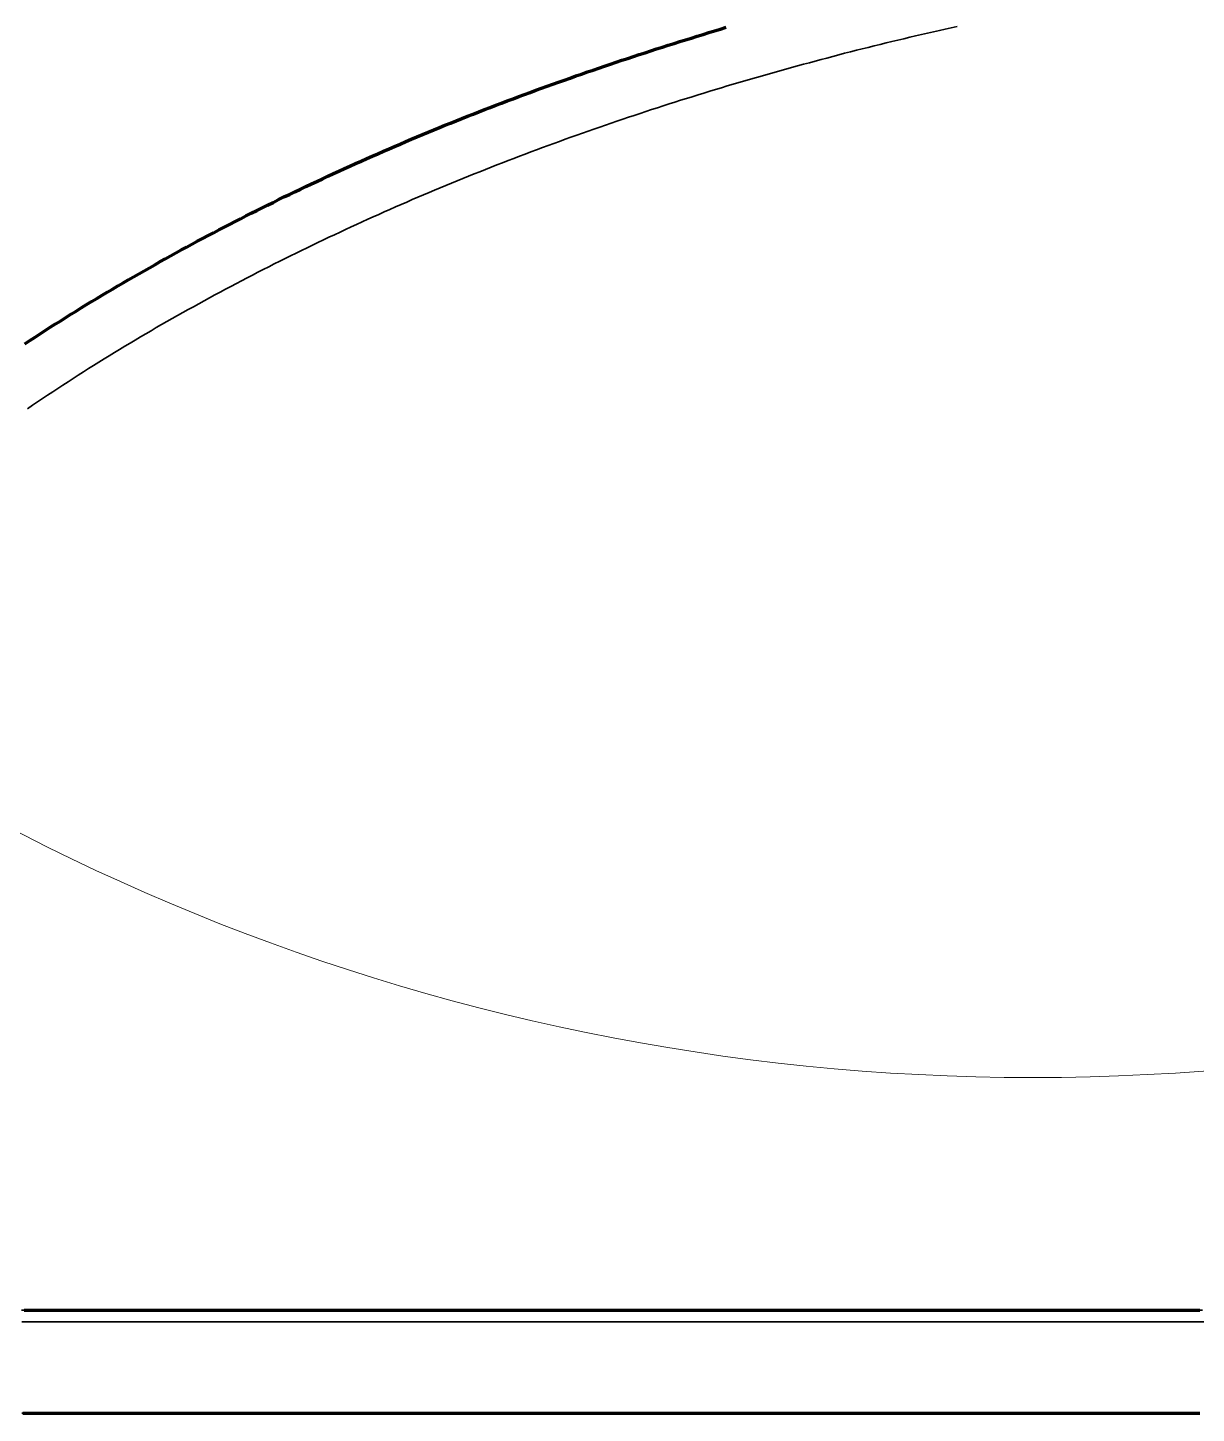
# Model space of a CAD drawing. Header units: millimetres. Extents: x 0 to 2382, y 0 to 420.
# Drawn here: x 280.6 to 290.31, y 315.59 to 327.1 of the extents above; entities that cross this region are included whole.
import ezdxf

# ---------------------------------------------------------------- set-up
doc = ezdxf.new("R2010")
doc.units = ezdxf.units.MM
doc.linetypes.add('IRAM-E-TRAZOS', pattern=[5, 4, -1])
for name, color, linetype, lineweight in [('01-VISIBLE', 7, 'CONTINUOUS', 70), ('02-OCULTA', 4, 'IRAM-E-TRAZOS', 35), ('08-FINA', 5, 'CONTINUOUS', 18)]:
    doc.layers.add(name, color=color, linetype=linetype, lineweight=lineweight)

msp = doc.modelspace()

# ---------------------------------------------------------------- linework, layer by layer
at = {"layer": '01-VISIBLE'}
for points in [[(280.577, 324.477), (280.62, 324.504), (280.662, 324.532), (280.704, 324.559), (280.747, 324.587), (280.789, 324.614), (280.832, 324.641), (280.875, 324.668), (280.917, 324.695), (280.96, 324.722), (281.003, 324.748), (281.046, 324.775), (281.089, 324.801), (281.132, 324.827), (281.176, 324.853), (281.219, 324.879), (281.262, 324.905), (281.306, 324.931), (281.349, 324.957), (281.393, 324.982), (281.436, 325.008), (281.48, 325.033), (281.524, 325.058), (281.568, 325.083), (281.612, 325.108), (281.656, 325.133), (281.7, 325.158), (281.744, 325.182), (281.788, 325.207), (281.832, 325.231), (281.876, 325.255), (281.921, 325.279), (281.965, 325.304), (282.01, 325.327), (282.054, 325.351), (282.099, 325.375), (282.144, 325.398), (282.188, 325.422), (282.233, 325.445), (282.278, 325.468), (282.323, 325.492), (282.368, 325.515), (282.413, 325.538), (282.458, 325.56), (282.503, 325.583), (282.548, 325.606), (282.593, 325.628), (282.639, 325.65), (282.684, 325.673), (282.729, 325.695), (282.775, 325.717), (282.82, 325.739), (282.866, 325.76), (282.912, 325.782), (282.957, 325.804), (283.003, 325.825), (283.049, 325.847), (283.095, 325.868), (283.14, 325.889), (283.186, 325.91), (283.232, 325.931), (283.278, 325.952), (283.324, 325.973), (283.37, 325.993), (283.417, 326.014), (283.463, 326.034), (283.509, 326.054), (283.555, 326.075), (283.602, 326.095), (283.648, 326.115), (283.694, 326.135), (283.741, 326.155), (283.787, 326.174), (283.834, 326.194), (283.88, 326.214), (283.927, 326.233), (283.974, 326.252), (284.02, 326.271), (284.067, 326.291), (284.114, 326.309), (284.161, 326.328), (284.208, 326.347), (284.255, 326.366), (284.302, 326.384), (284.349, 326.403), (284.396, 326.421), (284.443, 326.439), (284.49, 326.457), (284.537, 326.475), (284.584, 326.493), (284.632, 326.511), (284.679, 326.529), (284.726, 326.546), (284.774, 326.564), (284.821, 326.581), (284.869, 326.598), (284.916, 326.615), (284.964, 326.632), (285.011, 326.649), (285.059, 326.666), (285.106, 326.683), (285.154, 326.7), (285.202, 326.716), (285.25, 326.733), (285.297, 326.749), (285.345, 326.765), (285.393, 326.782), (285.441, 326.798), (285.489, 326.814), (285.537, 326.83), (285.585, 326.846), (285.633, 326.861), (285.681, 326.877), (285.729, 326.893), (285.777, 326.908), (285.825, 326.924), (285.873, 326.939), (285.921, 326.955), (285.969, 326.97), (286.017, 326.985), (286.065, 327), (286.113, 327.015), (286.162, 327.03), (286.21, 327.045), (286.258, 327.06), (286.306, 327.075), (286.355, 327.09), (286.403, 327.105)], [(280.571, 316.45), (280.621, 316.45), (280.671, 316.45), (280.721, 316.45), (280.771, 316.45), (280.821, 316.45), (280.871, 316.45), (280.922, 316.45), (280.972, 316.45), (281.022, 316.45), (281.072, 316.45), (281.122, 316.45), (281.172, 316.45), (281.222, 316.45), (281.272, 316.45), (281.322, 316.45), (281.372, 316.45), (281.422, 316.45), (281.472, 316.45), (281.523, 316.45), (281.573, 316.45), (281.623, 316.45), (281.673, 316.45), (281.723, 316.45), (281.773, 316.45), (281.823, 316.45), (281.873, 316.45), (281.923, 316.45), (281.973, 316.45), (282.023, 316.45), (282.073, 316.45), (282.124, 316.45), (282.174, 316.45), (282.224, 316.45), (282.274, 316.45), (282.324, 316.45), (282.374, 316.45), (282.424, 316.45), (282.474, 316.45), (282.524, 316.45), (282.574, 316.45), (282.624, 316.45), (282.674, 316.45), (282.725, 316.45), (282.775, 316.45), (282.825, 316.45), (282.875, 316.45), (282.925, 316.45), (282.975, 316.45), (283.025, 316.45), (283.075, 316.45), (283.125, 316.45), (283.175, 316.45), (283.225, 316.45), (283.275, 316.45), (283.326, 316.45), (283.376, 316.45), (283.426, 316.45), (283.476, 316.45), (283.526, 316.45), (283.576, 316.45), (283.626, 316.45), (283.676, 316.45), (283.726, 316.45), (283.776, 316.45), (283.826, 316.45), (283.876, 316.45), (283.927, 316.45), (283.977, 316.45), (284.027, 316.45), (284.077, 316.45), (284.127, 316.45), (284.177, 316.45), (284.227, 316.45), (284.277, 316.45), (284.327, 316.45), (284.377, 316.45), (284.427, 316.45), (284.477, 316.45), (284.527, 316.45), (284.578, 316.45), (284.628, 316.45), (284.678, 316.45), (284.728, 316.45), (284.778, 316.45), (284.828, 316.45), (284.878, 316.45), (284.928, 316.45), (284.978, 316.45), (285.028, 316.45), (285.078, 316.45), (285.128, 316.45), (285.179, 316.45), (285.229, 316.45), (285.279, 316.45), (285.329, 316.45), (285.379, 316.45), (285.429, 316.45), (285.479, 316.45), (285.529, 316.45), (285.579, 316.45), (285.629, 316.45), (285.679, 316.45), (285.729, 316.45), (285.78, 316.45), (285.83, 316.45), (285.88, 316.45), (285.93, 316.45), (285.98, 316.45), (286.03, 316.45), (286.08, 316.45), (286.13, 316.45), (286.18, 316.45), (286.23, 316.45), (286.28, 316.45), (286.33, 316.45), (286.381, 316.45), (286.431, 316.45), (286.481, 316.45), (286.531, 316.45), (286.581, 316.45), (286.631, 316.45), (286.681, 316.45), (286.731, 316.45), (286.781, 316.45), (286.831, 316.45), (286.881, 316.45), (286.931, 316.45), (286.982, 316.45), (287.032, 316.45), (287.082, 316.45), (287.132, 316.45), (287.182, 316.45), (287.232, 316.45), (287.282, 316.45), (287.332, 316.45), (287.382, 316.45), (287.432, 316.45), (287.482, 316.45), (287.532, 316.45), (287.583, 316.45), (287.633, 316.45), (287.683, 316.45), (287.733, 316.45), (287.783, 316.45), (287.833, 316.45), (287.883, 316.45), (287.933, 316.45), (287.983, 316.45), (288.033, 316.45), (288.083, 316.45), (288.133, 316.45), (288.184, 316.45), (288.234, 316.45), (288.284, 316.45), (288.334, 316.45), (288.384, 316.45), (288.434, 316.45), (288.484, 316.45), (288.534, 316.45), (288.584, 316.45), (288.634, 316.45), (288.684, 316.45), (288.734, 316.45), (288.785, 316.45), (288.835, 316.45), (288.885, 316.45), (288.935, 316.45), (288.985, 316.45), (289.035, 316.45), (289.085, 316.45), (289.135, 316.45), (289.185, 316.45), (289.235, 316.45), (289.285, 316.45), (289.335, 316.45), (289.385, 316.45), (289.436, 316.45), (289.486, 316.45), (289.536, 316.45), (289.586, 316.45), (289.636, 316.45), (289.686, 316.45), (289.736, 316.45), (289.786, 316.45), (289.836, 316.45), (289.886, 316.45), (289.936, 316.45), (289.986, 316.45), (290.037, 316.45), (290.087, 316.45), (290.137, 316.45), (290.187, 316.45), (290.237, 316.45), (290.287, 316.45), (290.337, 316.45)], [(280.562, 315.595), (280.612, 315.595), (280.662, 315.595), (280.712, 315.595), (280.762, 315.595), (280.812, 315.595), (280.862, 315.595), (280.912, 315.595), (280.963, 315.595), (281.013, 315.595), (281.063, 315.595), (281.113, 315.595), (281.163, 315.595), (281.213, 315.595), (281.263, 315.595), (281.313, 315.595), (281.363, 315.595), (281.414, 315.595), (281.464, 315.595), (281.514, 315.595), (281.564, 315.595), (281.614, 315.595), (281.664, 315.595), (281.714, 315.595), (281.764, 315.595), (281.815, 315.595), (281.865, 315.595), (281.915, 315.595), (281.965, 315.595), (282.015, 315.595), (282.065, 315.595), (282.115, 315.595), (282.165, 315.595), (282.216, 315.595), (282.266, 315.595), (282.316, 315.595), (282.366, 315.595), (282.416, 315.595), (282.466, 315.595), (282.516, 315.595), (282.566, 315.595), (282.616, 315.595), (282.667, 315.595), (282.717, 315.595), (282.767, 315.595), (282.817, 315.595), (282.867, 315.595), (282.917, 315.595), (282.967, 315.595), (283.017, 315.595), (283.068, 315.595), (283.118, 315.595), (283.168, 315.595), (283.218, 315.595), (283.268, 315.595), (283.318, 315.595), (283.368, 315.595), (283.418, 315.595), (283.468, 315.595), (283.519, 315.595), (283.569, 315.595), (283.619, 315.595), (283.669, 315.595), (283.719, 315.595), (283.769, 315.595), (283.819, 315.595), (283.869, 315.595), (283.92, 315.595), (283.97, 315.595), (284.02, 315.595), (284.07, 315.595), (284.12, 315.595), (284.17, 315.595), (284.22, 315.595), (284.27, 315.595), (284.32, 315.595), (284.371, 315.595), (284.421, 315.595), (284.471, 315.595), (284.521, 315.595), (284.571, 315.595), (284.621, 315.595), (284.671, 315.595), (284.721, 315.595), (284.772, 315.595), (284.822, 315.595), (284.872, 315.595), (284.922, 315.595), (284.972, 315.595), (285.022, 315.595), (285.072, 315.595), (285.122, 315.595), (285.172, 315.595), (285.223, 315.595), (285.273, 315.595), (285.323, 315.595), (285.373, 315.595), (285.423, 315.595), (285.473, 315.595), (285.523, 315.595), (285.573, 315.595), (285.624, 315.595), (285.674, 315.595), (285.724, 315.595), (285.774, 315.595), (285.824, 315.595), (285.874, 315.595), (285.924, 315.595), (285.974, 315.595), (286.025, 315.595), (286.075, 315.595), (286.125, 315.595), (286.175, 315.595), (286.225, 315.595), (286.275, 315.595), (286.325, 315.595), (286.375, 315.595), (286.425, 315.595), (286.476, 315.595), (286.526, 315.595), (286.576, 315.595), (286.626, 315.595), (286.676, 315.595), (286.726, 315.595), (286.776, 315.595), (286.826, 315.595), (286.877, 315.595), (286.927, 315.595), (286.977, 315.595), (287.027, 315.595), (287.077, 315.595), (287.127, 315.595), (287.177, 315.595), (287.227, 315.595), (287.277, 315.595), (287.328, 315.595), (287.378, 315.595), (287.428, 315.595), (287.478, 315.595), (287.528, 315.595), (287.578, 315.595), (287.628, 315.595), (287.678, 315.595), (287.729, 315.595), (287.779, 315.595), (287.829, 315.595), (287.879, 315.595), (287.929, 315.595), (287.979, 315.595), (288.029, 315.595), (288.079, 315.595), (288.129, 315.595), (288.18, 315.595), (288.23, 315.595), (288.28, 315.595), (288.33, 315.595), (288.38, 315.595), (288.43, 315.595), (288.48, 315.595), (288.53, 315.595), (288.581, 315.595), (288.631, 315.595), (288.681, 315.595), (288.731, 315.595), (288.781, 315.595), (288.831, 315.595), (288.881, 315.595), (288.931, 315.595), (288.981, 315.595), (289.032, 315.595), (289.082, 315.595), (289.132, 315.595), (289.182, 315.595), (289.232, 315.595), (289.282, 315.595), (289.332, 315.595), (289.382, 315.595), (289.433, 315.595), (289.483, 315.595), (289.533, 315.595), (289.583, 315.595), (289.633, 315.595), (289.683, 315.595), (289.733, 315.595), (289.783, 315.595), (289.834, 315.595), (289.884, 315.595), (289.934, 315.595), (289.984, 315.595), (290.034, 315.595), (290.084, 315.595), (290.134, 315.595), (290.184, 315.595), (290.234, 315.595), (290.285, 315.595), (290.335, 315.595)]]:
    msp.add_lwpolyline(points, dxfattribs=at)
at = {"layer": '02-OCULTA'}
for points in [[(288.321, 327.111), (288.272, 327.1), (288.222, 327.089), (288.173, 327.078), (288.124, 327.067), (288.074, 327.055), (288.025, 327.044), (287.976, 327.033), (287.927, 327.021), (287.877, 327.009), (287.828, 326.998), (287.779, 326.986), (287.73, 326.974), (287.681, 326.962), (287.631, 326.95), (287.582, 326.937), (287.533, 326.925), (287.484, 326.913), (287.435, 326.9), (287.386, 326.888), (287.337, 326.875), (287.288, 326.862), (287.239, 326.849), (287.19, 326.837), (287.141, 326.823), (287.093, 326.81), (287.044, 326.797), (286.995, 326.784), (286.946, 326.77), (286.897, 326.757), (286.849, 326.743), (286.8, 326.73), (286.751, 326.716), (286.703, 326.702), (286.654, 326.688), (286.605, 326.674), (286.557, 326.66), (286.508, 326.646), (286.46, 326.631), (286.411, 326.617), (286.363, 326.602), (286.314, 326.588), (286.266, 326.573), (286.217, 326.558), (286.169, 326.543), (286.121, 326.528), (286.073, 326.513), (286.024, 326.498), (285.976, 326.483), (285.928, 326.468), (285.88, 326.452), (285.831, 326.436), (285.783, 326.421), (285.735, 326.405), (285.687, 326.389), (285.639, 326.373), (285.591, 326.357), (285.543, 326.341), (285.495, 326.325), (285.447, 326.308), (285.4, 326.292), (285.352, 326.276), (285.304, 326.259), (285.256, 326.242), (285.209, 326.225), (285.161, 326.208), (285.113, 326.191), (285.066, 326.174), (285.018, 326.157), (284.971, 326.14), (284.923, 326.122), (284.876, 326.105), (284.828, 326.087), (284.781, 326.069), (284.733, 326.051), (284.686, 326.033), (284.639, 326.015), (284.592, 325.997), (284.544, 325.979), (284.497, 325.961), (284.45, 325.942), (284.403, 325.924), (284.356, 325.905), (284.309, 325.886), (284.262, 325.867), (284.215, 325.848), (284.168, 325.829), (284.122, 325.81), (284.075, 325.791), (284.028, 325.771), (283.981, 325.752), (283.935, 325.732), (283.888, 325.713), (283.842, 325.693), (283.795, 325.673), (283.749, 325.653), (283.702, 325.633), (283.656, 325.612), (283.61, 325.592), (283.563, 325.572), (283.517, 325.551), (283.471, 325.53), (283.425, 325.51), (283.379, 325.489), (283.333, 325.468), (283.287, 325.446), (283.241, 325.425), (283.195, 325.404), (283.149, 325.382), (283.103, 325.361), (283.058, 325.339), (283.012, 325.317), (282.966, 325.295), (282.921, 325.273), (282.875, 325.251), (282.83, 325.229), (282.784, 325.207), (282.739, 325.184), (282.694, 325.162), (282.649, 325.139), (282.603, 325.116), (282.558, 325.093), (282.513, 325.07), (282.468, 325.047), (282.423, 325.024), (282.378, 325), (282.334, 324.977), (282.289, 324.953), (282.244, 324.929), (282.2, 324.906), (282.155, 324.882), (282.111, 324.857), (282.066, 324.833), (282.022, 324.809), (281.978, 324.784), (281.933, 324.76), (281.889, 324.735), (281.845, 324.71), (281.801, 324.685), (281.757, 324.66), (281.713, 324.635), (281.669, 324.61), (281.626, 324.584), (281.582, 324.559), (281.538, 324.533), (281.495, 324.507), (281.451, 324.481), (281.408, 324.455), (281.365, 324.429), (281.322, 324.403), (281.278, 324.376), (281.235, 324.35), (281.192, 324.323), (281.149, 324.296), (281.107, 324.27), (281.064, 324.242), (281.021, 324.215), (280.979, 324.188), (280.936, 324.161), (280.894, 324.133), (280.851, 324.105), (280.809, 324.077), (280.767, 324.049), (280.725, 324.021), (280.683, 323.993), (280.641, 323.965), (280.599, 323.936)], [(280.549, 316.45), (280.644, 316.45), (280.739, 316.45), (280.834, 316.45), (280.929, 316.45), (281.024, 316.45), (281.119, 316.45), (281.214, 316.45), (281.31, 316.45), (281.405, 316.45), (281.5, 316.45), (281.595, 316.45), (281.69, 316.45), (281.785, 316.45), (281.88, 316.45), (281.975, 316.45), (282.071, 316.45), (282.166, 316.45), (282.261, 316.45), (282.356, 316.45), (282.451, 316.45), (282.546, 316.45), (282.641, 316.45), (282.736, 316.45), (282.832, 316.45), (282.927, 316.45), (283.022, 316.45), (283.117, 316.45), (283.212, 316.45), (283.307, 316.45), (283.402, 316.45), (283.497, 316.45), (283.593, 316.45), (283.688, 316.45), (283.783, 316.45), (283.878, 316.45), (283.973, 316.45), (284.068, 316.45), (284.163, 316.45), (284.258, 316.45), (284.354, 316.45), (284.449, 316.45), (284.544, 316.45), (284.639, 316.45), (284.734, 316.45), (284.829, 316.45), (284.924, 316.45), (285.019, 316.45), (285.115, 316.45), (285.21, 316.45), (285.305, 316.45), (285.4, 316.45), (285.495, 316.45), (285.59, 316.45), (285.685, 316.45), (285.78, 316.45), (285.876, 316.45), (285.971, 316.45), (286.066, 316.45), (286.161, 316.45), (286.256, 316.45), (286.351, 316.45), (286.446, 316.45), (286.541, 316.45), (286.637, 316.45), (286.732, 316.45), (286.827, 316.45), (286.922, 316.45), (287.017, 316.45), (287.112, 316.45), (287.207, 316.45), (287.302, 316.45), (287.398, 316.45), (287.493, 316.45), (287.588, 316.45), (287.683, 316.45), (287.778, 316.45), (287.873, 316.45), (287.968, 316.45), (288.063, 316.45), (288.159, 316.45), (288.254, 316.45), (288.349, 316.45), (288.444, 316.45), (288.539, 316.45), (288.634, 316.45), (288.729, 316.45), (288.824, 316.45), (288.92, 316.45), (289.015, 316.45), (289.11, 316.45), (289.205, 316.45), (289.3, 316.45), (289.395, 316.45), (289.49, 316.45), (289.585, 316.45), (289.681, 316.45), (289.776, 316.45), (289.871, 316.45), (289.966, 316.45), (290.061, 316.45), (290.156, 316.45), (290.251, 316.45), (290.346, 316.45)], [(290.312, 316.45), (290.262, 316.45), (290.212, 316.45), (290.162, 316.45), (290.112, 316.45), (290.062, 316.45), (290.012, 316.45), (289.962, 316.45), (289.912, 316.45), (289.862, 316.45), (289.812, 316.45), (289.762, 316.45), (289.712, 316.45), (289.662, 316.45), (289.612, 316.45), (289.562, 316.45), (289.512, 316.45), (289.462, 316.45), (289.412, 316.45), (289.362, 316.45), (289.312, 316.45), (289.262, 316.45), (289.212, 316.45), (289.162, 316.45), (289.112, 316.45), (289.062, 316.45), (289.012, 316.45), (288.962, 316.45), (288.912, 316.45), (288.862, 316.45), (288.812, 316.45), (288.762, 316.45), (288.712, 316.45), (288.662, 316.45), (288.612, 316.45), (288.562, 316.45), (288.512, 316.45), (288.462, 316.45), (288.412, 316.45), (288.362, 316.45), (288.312, 316.45), (288.262, 316.45), (288.212, 316.45), (288.162, 316.45), (288.112, 316.45), (288.062, 316.45), (288.012, 316.45), (287.962, 316.45), (287.912, 316.45), (287.862, 316.45), (287.812, 316.45), (287.762, 316.45), (287.712, 316.45), (287.662, 316.45), (287.612, 316.45), (287.562, 316.45), (287.512, 316.45), (287.462, 316.45), (287.412, 316.45), (287.362, 316.45), (287.312, 316.45), (287.262, 316.45), (287.212, 316.45), (287.162, 316.45), (287.112, 316.45), (287.062, 316.45), (287.012, 316.45), (286.962, 316.45), (286.912, 316.45), (286.862, 316.45), (286.812, 316.45), (286.762, 316.45), (286.712, 316.45), (286.662, 316.45), (286.612, 316.45), (286.562, 316.45), (286.512, 316.45), (286.462, 316.45), (286.412, 316.45), (286.362, 316.45), (286.312, 316.45), (286.262, 316.45), (286.212, 316.45), (286.162, 316.45), (286.112, 316.45), (286.062, 316.45), (286.012, 316.45), (285.962, 316.45), (285.912, 316.45), (285.862, 316.45), (285.812, 316.45), (285.762, 316.45), (285.712, 316.45), (285.662, 316.45), (285.612, 316.45), (285.562, 316.45), (285.512, 316.45), (285.462, 316.45), (285.412, 316.45), (285.362, 316.45), (285.312, 316.45), (285.262, 316.45), (285.212, 316.45), (285.162, 316.45), (285.112, 316.45), (285.062, 316.45), (285.012, 316.45), (284.962, 316.45), (284.912, 316.45), (284.862, 316.45), (284.812, 316.45), (284.762, 316.45), (284.712, 316.45), (284.662, 316.45), (284.612, 316.45), (284.562, 316.45), (284.512, 316.45), (284.462, 316.45), (284.412, 316.45), (284.362, 316.45), (284.312, 316.45), (284.262, 316.45), (284.212, 316.45), (284.162, 316.45), (284.112, 316.45), (284.062, 316.45), (284.012, 316.45), (283.962, 316.45), (283.912, 316.45), (283.862, 316.45), (283.812, 316.45), (283.762, 316.45), (283.712, 316.45), (283.662, 316.45), (283.612, 316.45), (283.562, 316.45), (283.512, 316.45), (283.462, 316.45), (283.412, 316.45), (283.362, 316.45), (283.312, 316.45), (283.262, 316.45), (283.212, 316.45), (283.162, 316.45), (283.112, 316.45), (283.062, 316.45), (283.012, 316.45), (282.962, 316.45), (282.912, 316.45), (282.862, 316.45), (282.812, 316.45), (282.762, 316.45), (282.712, 316.45), (282.662, 316.45), (282.612, 316.45), (282.562, 316.45), (282.512, 316.45), (282.462, 316.45), (282.412, 316.45), (282.362, 316.45), (282.312, 316.45), (282.262, 316.45), (282.212, 316.45), (282.162, 316.45), (282.112, 316.45), (282.062, 316.45), (282.012, 316.45), (281.962, 316.45), (281.912, 316.45), (281.862, 316.45), (281.812, 316.45), (281.762, 316.45), (281.712, 316.45), (281.662, 316.45), (281.612, 316.45), (281.562, 316.45), (281.512, 316.45), (281.462, 316.45), (281.412, 316.45), (281.362, 316.45), (281.312, 316.45), (281.262, 316.45), (281.212, 316.45), (281.162, 316.45), (281.112, 316.45), (281.062, 316.45), (281.012, 316.45), (280.962, 316.45), (280.912, 316.45), (280.862, 316.45), (280.812, 316.45), (280.762, 316.45), (280.712, 316.45), (280.662, 316.45), (280.612, 316.45), (280.562, 316.45)], [(290.357, 316.45), (290.306, 316.45), (290.256, 316.45), (290.206, 316.45), (290.156, 316.45), (290.106, 316.45), (290.056, 316.45), (290.006, 316.45), (289.956, 316.45), (289.906, 316.45), (289.856, 316.45), (289.806, 316.45), (289.756, 316.45), (289.706, 316.45), (289.656, 316.45), (289.606, 316.45), (289.555, 316.45), (289.505, 316.45), (289.455, 316.45), (289.405, 316.45), (289.355, 316.45), (289.305, 316.45), (289.255, 316.45), (289.205, 316.45), (289.155, 316.45), (289.105, 316.45), (289.055, 316.45), (289.005, 316.45), (288.955, 316.45), (288.905, 316.45), (288.855, 316.45), (288.804, 316.45), (288.754, 316.45), (288.704, 316.45), (288.654, 316.45), (288.604, 316.45), (288.554, 316.45), (288.504, 316.45), (288.454, 316.45), (288.404, 316.45), (288.354, 316.45), (288.304, 316.45), (288.254, 316.45), (288.204, 316.45), (288.154, 316.45), (288.104, 316.45), (288.053, 316.45), (288.003, 316.45), (287.953, 316.45), (287.903, 316.45), (287.853, 316.45), (287.803, 316.45), (287.753, 316.45), (287.703, 316.45), (287.653, 316.45), (287.603, 316.45), (287.553, 316.45), (287.503, 316.45), (287.453, 316.45), (287.403, 316.45), (287.353, 316.45), (287.302, 316.45), (287.252, 316.45), (287.202, 316.45), (287.152, 316.45), (287.102, 316.45), (287.052, 316.45), (287.002, 316.45), (286.952, 316.45), (286.902, 316.45), (286.852, 316.45), (286.802, 316.45), (286.752, 316.45), (286.702, 316.45), (286.652, 316.45), (286.602, 316.45), (286.552, 316.45), (286.501, 316.45), (286.451, 316.45), (286.401, 316.45), (286.351, 316.45), (286.301, 316.45), (286.251, 316.45), (286.201, 316.45), (286.151, 316.45), (286.101, 316.45), (286.051, 316.45), (286.001, 316.45), (285.951, 316.45), (285.901, 316.45), (285.851, 316.45), (285.801, 316.45), (285.75, 316.45), (285.7, 316.45), (285.65, 316.45), (285.6, 316.45), (285.55, 316.45), (285.5, 316.45), (285.45, 316.45), (285.4, 316.45), (285.35, 316.45), (285.3, 316.45), (285.25, 316.45), (285.2, 316.45), (285.15, 316.45), (285.1, 316.45), (285.05, 316.45), (284.999, 316.45), (284.949, 316.45), (284.899, 316.45), (284.849, 316.45), (284.799, 316.45), (284.749, 316.45), (284.699, 316.45), (284.649, 316.45), (284.599, 316.45), (284.549, 316.45), (284.499, 316.45), (284.449, 316.45), (284.399, 316.45), (284.349, 316.45), (284.299, 316.45), (284.248, 316.45), (284.198, 316.45), (284.148, 316.45), (284.098, 316.45), (284.048, 316.45), (283.998, 316.45), (283.948, 316.45), (283.898, 316.45), (283.848, 316.45), (283.798, 316.45), (283.748, 316.45), (283.698, 316.45), (283.648, 316.45), (283.598, 316.45), (283.548, 316.45), (283.497, 316.45), (283.447, 316.45), (283.397, 316.45), (283.347, 316.45), (283.297, 316.45), (283.247, 316.45), (283.197, 316.45), (283.147, 316.45), (283.097, 316.45), (283.047, 316.45), (282.997, 316.45), (282.947, 316.45), (282.897, 316.45), (282.847, 316.45), (282.797, 316.45), (282.747, 316.45), (282.696, 316.45), (282.646, 316.45), (282.596, 316.45), (282.546, 316.45), (282.496, 316.45), (282.446, 316.45), (282.396, 316.45), (282.346, 316.45), (282.296, 316.45), (282.246, 316.45), (282.196, 316.45), (282.146, 316.45), (282.096, 316.45), (282.046, 316.45), (281.996, 316.45), (281.945, 316.45), (281.895, 316.45), (281.845, 316.45), (281.795, 316.45), (281.745, 316.45), (281.695, 316.45), (281.645, 316.45), (281.595, 316.45), (281.545, 316.45), (281.495, 316.45), (281.445, 316.45), (281.395, 316.45), (281.345, 316.45), (281.295, 316.45), (281.245, 316.45), (281.194, 316.45), (281.144, 316.45), (281.094, 316.45), (281.044, 316.45), (280.994, 316.45), (280.944, 316.45), (280.894, 316.45), (280.844, 316.45), (280.794, 316.45), (280.744, 316.45), (280.694, 316.45), (280.644, 316.45), (280.594, 316.45)], [(290.31, 316.355), (290.259, 316.355), (290.209, 316.355), (290.159, 316.355), (290.109, 316.355), (290.059, 316.355), (290.009, 316.355), (289.959, 316.355), (289.909, 316.355), (289.859, 316.355), (289.809, 316.355), (289.759, 316.355), (289.709, 316.355), (289.659, 316.355), (289.609, 316.355), (289.559, 316.355), (289.509, 316.355), (289.459, 316.355), (289.409, 316.355), (289.359, 316.355), (289.309, 316.355), (289.259, 316.355), (289.209, 316.355), (289.159, 316.355), (289.109, 316.355), (289.059, 316.355), (289.009, 316.355), (288.959, 316.355), (288.909, 316.355), (288.859, 316.355), (288.809, 316.355), (288.759, 316.355), (288.708, 316.355), (288.658, 316.355), (288.608, 316.355), (288.558, 316.355), (288.508, 316.355), (288.458, 316.355), (288.408, 316.355), (288.358, 316.355), (288.308, 316.355), (288.258, 316.355), (288.208, 316.355), (288.158, 316.355), (288.108, 316.355), (288.058, 316.355), (288.008, 316.355), (287.958, 316.355), (287.908, 316.355), (287.858, 316.355), (287.808, 316.355), (287.758, 316.355), (287.708, 316.355), (287.658, 316.355), (287.608, 316.355), (287.558, 316.355), (287.508, 316.355), (287.458, 316.355), (287.408, 316.355), (287.358, 316.355), (287.308, 316.355), (287.258, 316.355), (287.208, 316.355), (287.157, 316.355), (287.107, 316.355), (287.057, 316.355), (287.007, 316.355), (286.957, 316.355), (286.907, 316.355), (286.857, 316.355), (286.807, 316.355), (286.757, 316.355), (286.707, 316.355), (286.657, 316.355), (286.607, 316.355), (286.557, 316.355), (286.507, 316.355), (286.457, 316.355), (286.407, 316.355), (286.357, 316.355), (286.307, 316.355), (286.257, 316.355), (286.207, 316.355), (286.157, 316.355), (286.107, 316.355), (286.057, 316.355), (286.007, 316.355), (285.957, 316.355), (285.907, 316.355), (285.857, 316.355), (285.807, 316.355), (285.757, 316.355), (285.707, 316.355), (285.656, 316.355), (285.606, 316.355), (285.556, 316.355), (285.506, 316.355), (285.456, 316.355), (285.406, 316.355), (285.356, 316.355), (285.306, 316.355), (285.256, 316.355), (285.206, 316.355), (285.156, 316.355), (285.106, 316.355), (285.056, 316.355), (285.006, 316.355), (284.956, 316.355), (284.906, 316.355), (284.856, 316.355), (284.806, 316.355), (284.756, 316.355), (284.706, 316.355), (284.656, 316.355), (284.606, 316.355), (284.556, 316.355), (284.506, 316.355), (284.456, 316.355), (284.406, 316.355), (284.356, 316.355), (284.306, 316.355), (284.256, 316.355), (284.206, 316.355), (284.156, 316.355), (284.105, 316.355), (284.055, 316.355), (284.005, 316.355), (283.955, 316.355), (283.905, 316.355), (283.855, 316.355), (283.805, 316.355), (283.755, 316.355), (283.705, 316.355), (283.655, 316.355), (283.605, 316.355), (283.555, 316.355), (283.505, 316.355), (283.455, 316.355), (283.405, 316.355), (283.355, 316.355), (283.305, 316.355), (283.255, 316.355), (283.205, 316.355), (283.155, 316.355), (283.105, 316.355), (283.055, 316.355), (283.005, 316.355), (282.955, 316.355), (282.905, 316.355), (282.855, 316.355), (282.805, 316.355), (282.755, 316.355), (282.705, 316.355), (282.655, 316.355), (282.605, 316.355), (282.554, 316.355), (282.504, 316.355), (282.454, 316.355), (282.404, 316.355), (282.354, 316.355), (282.304, 316.355), (282.254, 316.355), (282.204, 316.355), (282.154, 316.355), (282.104, 316.355), (282.054, 316.355), (282.004, 316.355), (281.954, 316.355), (281.904, 316.355), (281.854, 316.355), (281.804, 316.355), (281.754, 316.355), (281.704, 316.355), (281.654, 316.355), (281.604, 316.355), (281.554, 316.355), (281.504, 316.355), (281.454, 316.355), (281.404, 316.355), (281.354, 316.355), (281.304, 316.355), (281.254, 316.355), (281.204, 316.355), (281.154, 316.355), (281.104, 316.355), (281.054, 316.355), (281.003, 316.355), (280.953, 316.355), (280.903, 316.355), (280.853, 316.355), (280.803, 316.355), (280.753, 316.355), (280.703, 316.355), (280.653, 316.355), (280.603, 316.355), (280.553, 316.355)], [(290.386, 316.355), (290.29, 316.355), (290.193, 316.355), (290.097, 316.355), (290.001, 316.355), (289.904, 316.355), (289.808, 316.355), (289.712, 316.355), (289.615, 316.355), (289.519, 316.355), (289.423, 316.355), (289.326, 316.355), (289.23, 316.355), (289.134, 316.355), (289.037, 316.355), (288.941, 316.355), (288.845, 316.355), (288.749, 316.355), (288.652, 316.355), (288.556, 316.355), (288.46, 316.355), (288.363, 316.355), (288.267, 316.355), (288.171, 316.355), (288.074, 316.355), (287.978, 316.355), (287.882, 316.355), (287.785, 316.355), (287.689, 316.355), (287.593, 316.355), (287.496, 316.355), (287.4, 316.355), (287.304, 316.355), (287.208, 316.355), (287.111, 316.355), (287.015, 316.355), (286.919, 316.355), (286.822, 316.355), (286.726, 316.355), (286.63, 316.355), (286.533, 316.355), (286.437, 316.355), (286.341, 316.355), (286.244, 316.355), (286.148, 316.355), (286.052, 316.355), (285.955, 316.355), (285.859, 316.355), (285.763, 316.355), (285.667, 316.355), (285.57, 316.355), (285.474, 316.355), (285.378, 316.355), (285.281, 316.355), (285.185, 316.355), (285.089, 316.355), (284.992, 316.355), (284.896, 316.355), (284.8, 316.355), (284.703, 316.355), (284.607, 316.355), (284.511, 316.355), (284.414, 316.355), (284.318, 316.355), (284.222, 316.355), (284.126, 316.355), (284.029, 316.355), (283.933, 316.355), (283.837, 316.355), (283.74, 316.355), (283.644, 316.355), (283.548, 316.355), (283.451, 316.355), (283.355, 316.355), (283.259, 316.355), (283.162, 316.355), (283.066, 316.355), (282.97, 316.355), (282.873, 316.355), (282.777, 316.355), (282.681, 316.355), (282.585, 316.355), (282.488, 316.355), (282.392, 316.355), (282.296, 316.355), (282.199, 316.355), (282.103, 316.355), (282.007, 316.355), (281.91, 316.355), (281.814, 316.355), (281.718, 316.355), (281.621, 316.355), (281.525, 316.355), (281.429, 316.355), (281.332, 316.355), (281.236, 316.355), (281.14, 316.355), (281.044, 316.355), (280.947, 316.355), (280.851, 316.355), (280.755, 316.355), (280.658, 316.355), (280.562, 316.355)], [(280.553, 315.595), (280.603, 315.595), (280.653, 315.595), (280.703, 315.595), (280.753, 315.595), (280.803, 315.595), (280.853, 315.595), (280.903, 315.595), (280.953, 315.595), (281.003, 315.595), (281.054, 315.595), (281.104, 315.595), (281.154, 315.595), (281.204, 315.595), (281.254, 315.595), (281.304, 315.595), (281.354, 315.595), (281.404, 315.595), (281.454, 315.595), (281.504, 315.595), (281.554, 315.595), (281.604, 315.595), (281.654, 315.595), (281.704, 315.595), (281.754, 315.595), (281.804, 315.595), (281.854, 315.595), (281.904, 315.595), (281.954, 315.595), (282.004, 315.595), (282.054, 315.595), (282.104, 315.595), (282.154, 315.595), (282.204, 315.595), (282.254, 315.595), (282.304, 315.595), (282.354, 315.595), (282.404, 315.595), (282.454, 315.595), (282.504, 315.595), (282.554, 315.595), (282.605, 315.595), (282.655, 315.595), (282.705, 315.595), (282.755, 315.595), (282.805, 315.595), (282.855, 315.595), (282.905, 315.595), (282.955, 315.595), (283.005, 315.595), (283.055, 315.595), (283.105, 315.595), (283.155, 315.595), (283.205, 315.595), (283.255, 315.595), (283.305, 315.595), (283.355, 315.595), (283.405, 315.595), (283.455, 315.595), (283.505, 315.595), (283.555, 315.595), (283.605, 315.595), (283.655, 315.595), (283.705, 315.595), (283.755, 315.595), (283.805, 315.595), (283.855, 315.595), (283.905, 315.595), (283.955, 315.595), (284.005, 315.595), (284.055, 315.595), (284.105, 315.595), (284.156, 315.595), (284.206, 315.595), (284.256, 315.595), (284.306, 315.595), (284.356, 315.595), (284.406, 315.595), (284.456, 315.595), (284.506, 315.595), (284.556, 315.595), (284.606, 315.595), (284.656, 315.595), (284.706, 315.595), (284.756, 315.595), (284.806, 315.595), (284.856, 315.595), (284.906, 315.595), (284.956, 315.595), (285.006, 315.595), (285.056, 315.595), (285.106, 315.595), (285.156, 315.595), (285.206, 315.595), (285.256, 315.595), (285.306, 315.595), (285.356, 315.595), (285.406, 315.595), (285.456, 315.595), (285.506, 315.595), (285.556, 315.595), (285.606, 315.595), (285.656, 315.595), (285.707, 315.595), (285.757, 315.595), (285.807, 315.595), (285.857, 315.595), (285.907, 315.595), (285.957, 315.595), (286.007, 315.595), (286.057, 315.595), (286.107, 315.595), (286.157, 315.595), (286.207, 315.595), (286.257, 315.595), (286.307, 315.595), (286.357, 315.595), (286.407, 315.595), (286.457, 315.595), (286.507, 315.595), (286.557, 315.595), (286.607, 315.595), (286.657, 315.595), (286.707, 315.595), (286.757, 315.595), (286.807, 315.595), (286.857, 315.595), (286.907, 315.595), (286.957, 315.595), (287.007, 315.595), (287.057, 315.595), (287.107, 315.595), (287.157, 315.595), (287.208, 315.595), (287.258, 315.595), (287.308, 315.595), (287.358, 315.595), (287.408, 315.595), (287.458, 315.595), (287.508, 315.595), (287.558, 315.595), (287.608, 315.595), (287.658, 315.595), (287.708, 315.595), (287.758, 315.595), (287.808, 315.595), (287.858, 315.595), (287.908, 315.595), (287.958, 315.595), (288.008, 315.595), (288.058, 315.595), (288.108, 315.595), (288.158, 315.595), (288.208, 315.595), (288.258, 315.595), (288.308, 315.595), (288.358, 315.595), (288.408, 315.595), (288.458, 315.595), (288.508, 315.595), (288.558, 315.595), (288.608, 315.595), (288.658, 315.595), (288.708, 315.595), (288.759, 315.595), (288.809, 315.595), (288.859, 315.595), (288.909, 315.595), (288.959, 315.595), (289.009, 315.595), (289.059, 315.595), (289.109, 315.595), (289.159, 315.595), (289.209, 315.595), (289.259, 315.595), (289.309, 315.595), (289.359, 315.595), (289.409, 315.595), (289.459, 315.595), (289.509, 315.595), (289.559, 315.595), (289.609, 315.595), (289.659, 315.595), (289.709, 315.595), (289.759, 315.595), (289.809, 315.595), (289.859, 315.595), (289.909, 315.595), (289.959, 315.595), (290.009, 315.595), (290.059, 315.595), (290.109, 315.595), (290.159, 315.595), (290.209, 315.595), (290.259, 315.595), (290.31, 315.595)]]:
    msp.add_lwpolyline(points, dxfattribs=at)
at = {"layer": '08-FINA'}
msp.add_circle((288.95, 336.8), 18.417, dxfattribs=at)

doc.saveas('drawing.dxf')
